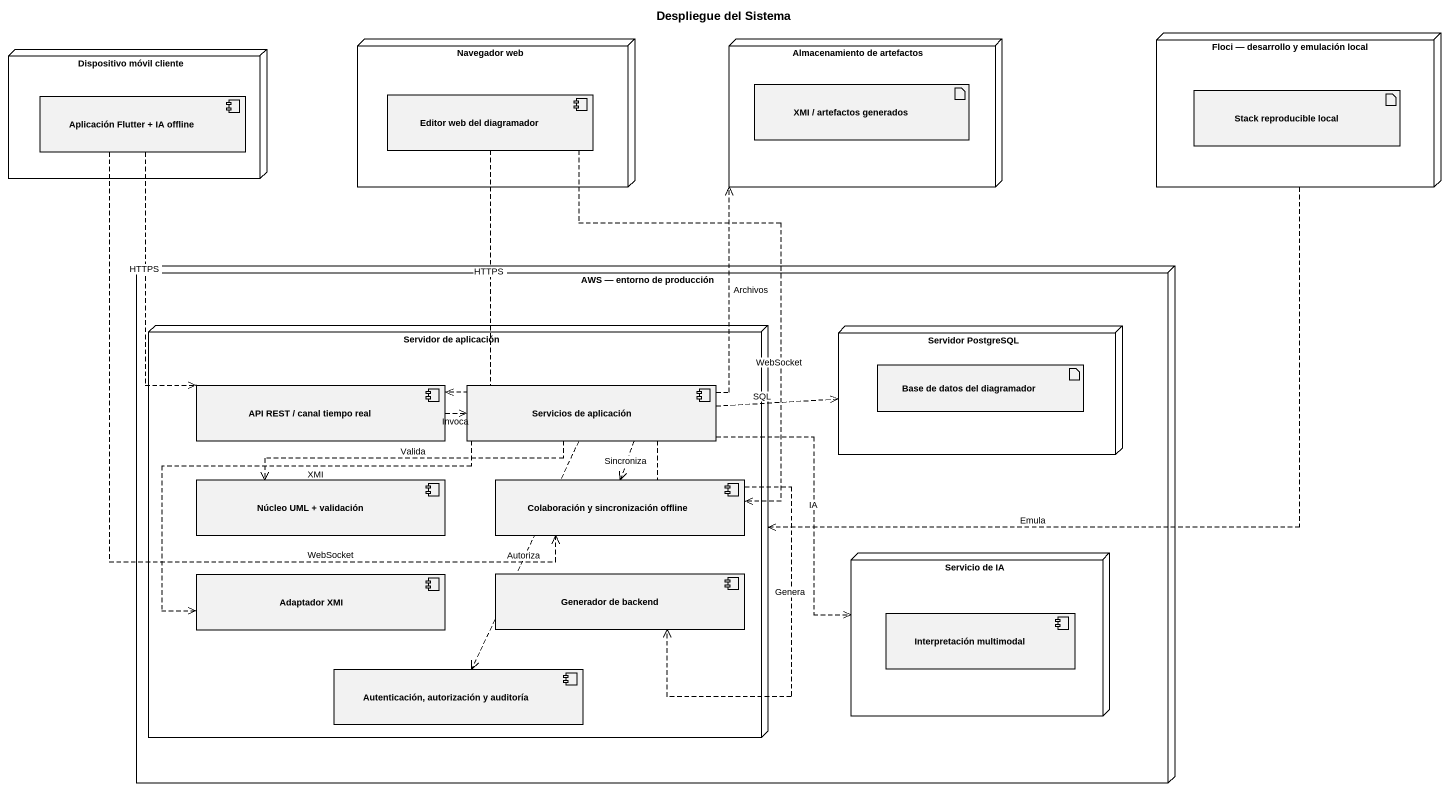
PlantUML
@startuml
title Despliegue del Sistema
node "Navegador web" as Navegador_web {
  component "Editor web del diagramador" as Editor_web_del_diagramador
}
node "Almacenamiento de artefactos" as Almacenamiento_de_artefactos {
  artifact "XMI / artefactos generados" as XMI_artefactos_generados
}
node "Floci — desarrollo y emulación local" as Floci_desarrollo_y {
  artifact "Stack reproducible local" as Stack_reproducible_local
}
node "Dispositivo móvil cliente" as Dispositivo_móvil_cliente {
  component "Aplicación Flutter + IA offline" as Aplicación_Flutter_IA
}
node "AWS — entorno de producción" as AWS_entorno_de_producción {
  node "Servidor de aplicación" as Servidor_de_aplicación {
    component "API REST / canal tiempo real" as API_REST_canal_tiempo_real
    component "Servicios de aplicación" as Servicios_de_aplicación
    component "Núcleo UML + validación" as Núcleo_UML_validación
    component "Colaboración y sincronización offline" as Colaboración_y
    component "Adaptador XMI" as Adaptador_XMI
    component "Generador de backend" as Generador_de_backend
    component "Autenticación, autorización y auditoría" as Autenticación_autorización
  }
  node "Servidor PostgreSQL" as Servidor_PostgreSQL {
    artifact "Base de datos del diagramador" as Base_de_datos_del
  }
  node "Servicio de IA" as Servicio_de_IA {
    component "Interpretación multimodal" as Interpretación_multimodal
  }
}
Floci_desarrollo_y .left.> Servidor_de_aplicación : Emula
Aplicación_Flutter_IA ..> API_REST_canal_tiempo_real : HTTPS
Aplicación_Flutter_IA ..> Colaboración_y : WebSocket
Editor_web_del_diagramador ..> API_REST_canal_tiempo_real : HTTPS
Editor_web_del_diagramador ..> Colaboración_y : WebSocket
API_REST_canal_tiempo_real .right.> Servicios_de_aplicación : Invoca
Servicios_de_aplicación .up.> Almacenamiento_de_artefactos : Archivos
Servicios_de_aplicación .right.> Servidor_PostgreSQL : SQL
Servicios_de_aplicación .left.> Núcleo_UML_validación : Valida
Servicios_de_aplicación ..> Colaboración_y : Sincroniza
Servicios_de_aplicación ..> Adaptador_XMI : XMI
Servicios_de_aplicación ..> Generador_de_backend : Genera
Servicios_de_aplicación .right.> Servicio_de_IA : IA
Servicios_de_aplicación ..> Autenticación_autorización : Autoriza
@enduml
